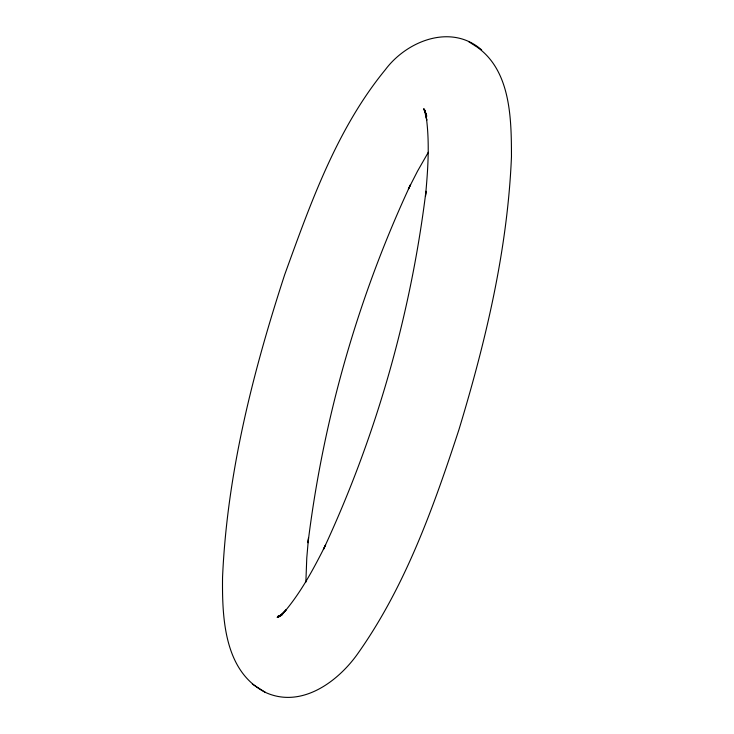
<?xml version="1.0" encoding="UTF-8"?>
<svg xmlns="http://www.w3.org/2000/svg" width="734" height="734" viewBox="0 0 734 734"><rect width="100%" height="100%" fill="white"/><g stroke="black" fill="none" stroke-linecap="round" stroke-linejoin="round"><path stroke-width="1.1" d="M305.858 582.2L306.775 557.978L308.528 537.774L308.032 542.747C323.29 419.086 357.935 297.463 410.6 184.528L408.37 189.069L417.527 171.16L428.326 152.268M282.076 614.395L278.048 617.395L286.159 609.789L281.232 615.542C299.876 594.687 313.115 569.768 325.63 544.931L323.4 549.472C376.065 436.537 410.71 314.923 425.959 191.262L425.472 196.235C428.069 168.536 429.996 140.423 425.647 112.797L426.784 120.229L424.316 109.797L426.821 116.155M282.654 613.798L277.14 617.395L280.893 615.707M281.828 614.899L278.076 616.083L281.076 615.441M481.669 49.93C451.217 23.249 406.902 40.765 385.286 69.767C336.594 129.193 310.555 203.336 284.691 274.663C252.744 372.643 227.063 473.944 222.549 577.309C222.108 617.872 224.035 671.353 265.515 692.456C301.637 708.879 338.558 681.427 358.513 652.59C405.7 585.558 433.519 507.185 458.869 429.876C485.807 341.081 507.589 249.725 511.46 156.691C511.396 118.449 510.937 69.235 475.155 45.765M252.331 684.07L265.515 692.456M468.494 41.544L475.045 45.737M425.5 110.981L424.032 109.568L425.252 111.238M425.454 111.173L423.747 108.623L425.298 112.44"/></g></svg>
